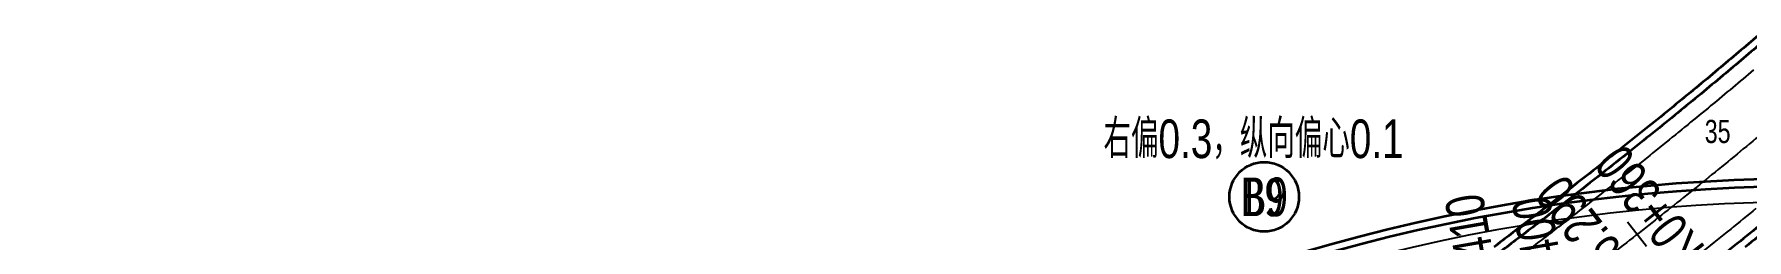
# Model space of a CAD drawing. Extents: x 0 to 558779, y 0 to 2762081.
# Drawn here: x 517032.1 to 517143, y 2758062.9 to 2758076.2 of the extents above; entities that cross this region are included whole.
import ezdxf
from ezdxf.enums import TextEntityAlignment as Align

# ---------------------------------------------------------------- set-up
doc = ezdxf.new("R2010")
doc.units = 0
doc.header["$LTSCALE"] = 20
for name, color, linetype in [('B-标线', 8, 'Continuous'), ('DL-互通边线', 75, 'Continuous'), ('QL-墩号', 6, 'Continuous'), ('QL-桥跨数值', 6, 'Continuous'), ('XW_C-20220918', 7, 'Continuous'), ('设计高-地面高-B-20220918', 7, 'Continuous'), ('设计高-地面高-C-20220918', 7, 'Continuous')]:
    doc.layers.add(name, color=color, linetype=linetype)
doc.layers.add('偏心', color=4, linetype='Continuous', plot=False)
doc.styles.add('FS', font='仿宋_GB2312.ttf', dxfattribs={"width": 0.75})
doc.styles.get("Standard").update_dxf_attribs({"font": 'fsdb_e.shx', "width": 0.7, "bigfont": 'hzdx.shx'})

msp = doc.modelspace()

# ---------------------------------------------------------------- linework, layer by layer
at = {"layer": 'B-标线', "linetype": 'Continuous', "ltscale": 4, "flags": 128}
for points in [[(517143.455, 2758073.843, -0.0015783), (517142.112, 2758072.714, -0.0015783), (517140.695, 2758071.537, -0.0015783), (517139.192, 2758070.305, -0.0015783), (517137.589, 2758069.008, -0.0015783), (517135.865, 2758067.631, -0.0015783), (517133.992, 2758066.153, -0.0015783), (517131.927, 2758064.546, -0.0014906), (517129.742, 2758062.866, -0.0013152), (517127.544, 2758061.197, -0.0011399)], [(517143.613, 2758064.878, -0.0015783), (517141.976, 2758063.553, -0.0015783), (517140.217, 2758062.148, -0.0015783)]]:
    msp.add_lwpolyline(points, format="xyb", dxfattribs=at)
at = {"layer": 'B-标线', "linetype": 'Continuous', "ltscale": 4}
msp.add_arc((517147.075, 2757951.814), 113.5, 59.65563, 180.88743, dxfattribs=at)
at = {"layer": 'DL-互通边线', "lineweight": 35, "flags": 128}
for points in [[(517143.756, 2758076.071, -0.0015783), (517142.485, 2758074.988, -0.0015783), (517141.15, 2758073.865, -0.0015783), (517139.74, 2758072.694, -0.0015783), (517138.245, 2758071.468, -0.0015783), (517136.649, 2758070.177, -0.0015783), (517134.933, 2758068.805, -0.0015783), (517133.067, 2758067.334, -0.0015783), (517131.01, 2758065.733, -0.0014906), (517128.831, 2758064.058, -0.0013152), (517126.64, 2758062.394, -0.0011399)], [(517144.082, 2758075.692, -0.0015783), (517142.808, 2758074.607, -0.0015783), (517141.47, 2758073.481, -0.0015783), (517140.058, 2758072.308, -0.0015783), (517138.561, 2758071.081, -0.0015783), (517136.962, 2758069.787, -0.0015783), (517135.243, 2758068.414, -0.0015783), (517133.375, 2758066.941, -0.0015783), (517131.316, 2758065.337, -0.0014906), (517129.135, 2758063.661, -0.0013152), (517126.941, 2758061.995, -0.0011399)], [(517144.245, 2758064.103, -0.0015783), (517142.602, 2758062.773, -0.0015783), (517140.839, 2758061.365, -0.0015783)], [(517144.56, 2758063.715, -0.0015783), (517142.916, 2758062.384, -0.0015783)]]:
    msp.add_lwpolyline(points, format="xyb", dxfattribs=at)
at = {"layer": 'DL-互通边线', "lineweight": 35}
for radius in [115, 114.5]:
    msp.add_arc((517147.075, 2757951.814), radius, 59.17598, 180.88743, dxfattribs=at)
at = {"layer": 'QL-墩号', "lineweight": 35}
msp.add_circle((517111.755, 2758065.637), 2.25, dxfattribs=at)
msp.add_circle((517111.755, 2758065.637), 2.25, dxfattribs=at)
at = {"layer": 'XW_C-20220918', "color": 6, "flags": 128}
msp.add_lwpolyline([(517144.409, 2758070.072, -0.0017738), (517142.795, 2758068.733, -0.0016738), (517141.172, 2758067.404, -0.0015738), (517139.54, 2758066.086, -0.0014738), (517137.9, 2758064.778, -0.0013738), (517136.253, 2758063.479, -0.0012738), (517134.599, 2758062.189, -0.0011738), (517132.939, 2758060.907, -0.0010738), (517131.273, 2758059.632, -0.0009738), (517129.602, 2758058.365, -0.0008738), (517127.926, 2758057.103, -0.0007738), (517126.246, 2758055.847, -0.0006738), (517124.562, 2758054.596, -0.0005738), (517122.875, 2758053.349, -0.0004738), (517121.186, 2758052.106, -0.0003738), (517119.494, 2758050.866, -0.0002738), (517117.801, 2758049.627, -0.0001738), (517116.107, 2758048.391, -0.0000738), (517114.412, 2758047.155), (517114.008, 2758046.86)], format="xyb", dxfattribs=at)
at = {"layer": '设计高-地面高-C-20220918', "color": 3}
msp.add_line((517136.524, 2758062.421), (517135.292, 2758063.996), dxfattribs=at)

# ---------------------------------------------------------------- texts
at = {"layer": 'QL-墩号', "lineweight": 35, "width": 0.75}
msp.add_text('B9', height=2.5, dxfattribs=at).set_placement((517111.755, 2758065.637), align=Align.MIDDLE_CENTER)
at = {"layer": 'QL-墩号', "lineweight": 35, "style": 'FS', "width": 0.75}
msp.add_text('B9', height=2.5, dxfattribs=at).set_placement((517111.755, 2758065.637), align=Align.MIDDLE_CENTER)
at = {"layer": 'QL-桥跨数值', "lineweight": 35, "width": 0.75}
msp.add_text('35', height=1.5, dxfattribs=at).set_placement((517141.133, 2758068.666), align=Align.BOTTOM_CENTER)
at = {"layer": '偏心', "width": 0.75}
msp.add_text('右偏0.3，纵向偏心0.1', height=2.5, dxfattribs=at).set_placement((517111.067, 2758069.392), align=Align.MIDDLE_CENTER)
at = {"layer": '设计高-地面高-B-20220918', "color": 3, "width": 0.75}
msp.add_text('Hs=24.410', height=2.5, rotation=99.89587, dxfattribs=at).set_placement((517127.678, 2758060.092), align=Align.BOTTOM_CENTER)
msp.add_text('BK0+400', height=2.5, rotation=99.89587, dxfattribs=at).set_placement((517128.663, 2758060.264), align=Align.TOP_CENTER)
at = {"layer": '设计高-地面高-C-20220918', "color": 3, "width": 0.75}
msp.add_text('CK0+360', height=2.5, rotation=128.03757, dxfattribs=at).set_placement((517136.302, 2758063.516), align=Align.TOP_CENTER)
msp.add_text('Hs=16.290', height=2.5, rotation=128.03757, dxfattribs=at).set_placement((517135.514, 2758062.9), align=Align.BOTTOM_CENTER)

doc.saveas('drawing.dxf')
